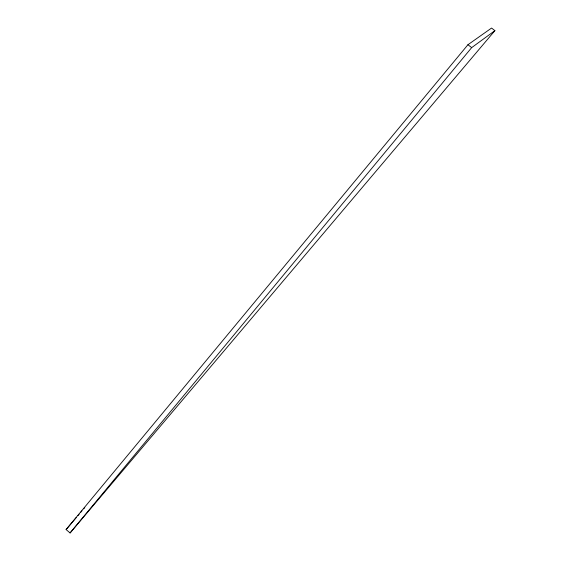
<?xml version="1.0" encoding="UTF-8"?>
<svg xmlns="http://www.w3.org/2000/svg" width="561" height="561" viewBox="0 0 561 561"><rect width="100%" height="100%" fill="white"/><g stroke="black" fill="none" stroke-linecap="round" stroke-linejoin="round"><path stroke-width="0.84" d="M70.083 532.95L471.675 47.622L494.9 30.652L491.562 28.05L467.951 44.719L66.1 529.57L70.083 532.95L494.9 30.652M66.1 529.57L76.296 517.544M77.993 515.545L79.129 514.206M80.826 512.207L81.962 510.868M83.659 508.862L84.795 507.53M467.951 44.719L471.675 47.622"/></g></svg>
